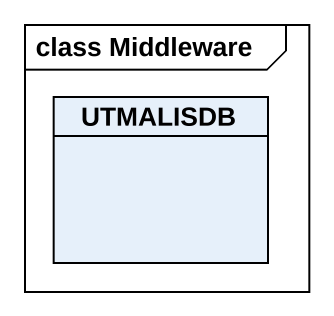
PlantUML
@startuml
mainframe class Middleware
hide circle
hide empty members
class UTMALISDB
@enduml
